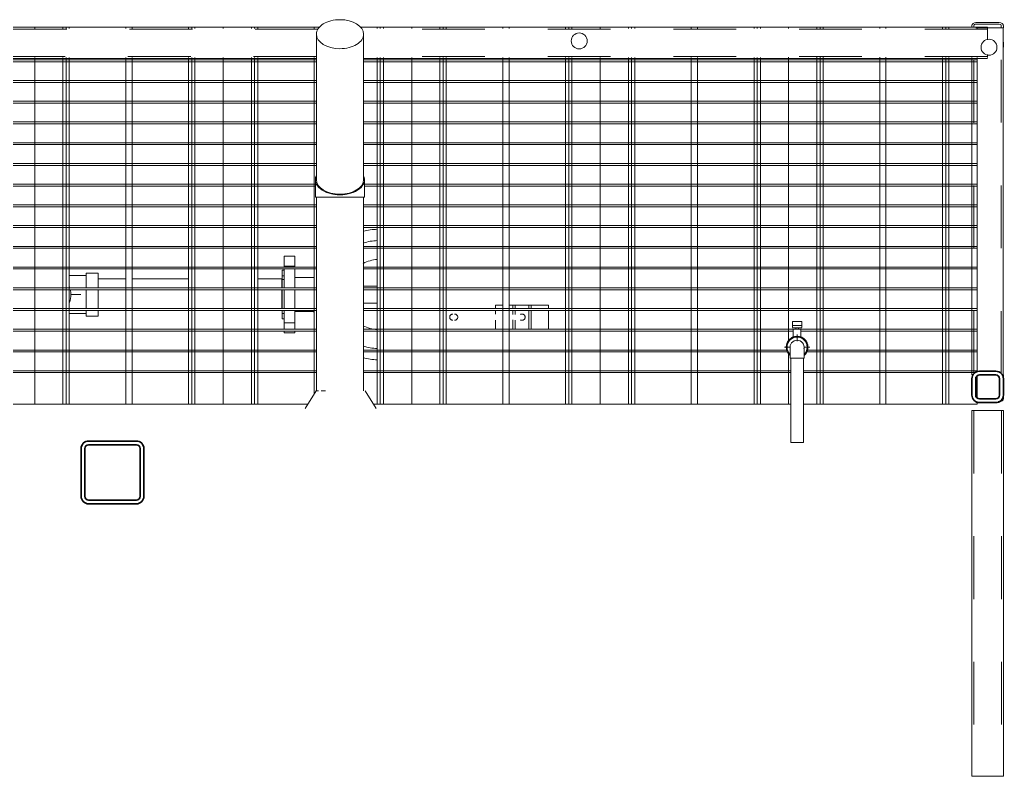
# Model space of a CAD drawing. Header units: metres. Extents: x -3 to 175, y -5 to 18.
# Drawn here: x 31.561 to 33.127, y 0.533 to 1.737 of the extents above; entities that cross this region are included whole.
import ezdxf

# ---------------------------------------------------------------- set-up
doc = ezdxf.new("R2010")
doc.units = ezdxf.units.M
doc.linetypes.add('Hidden', pattern=[0.007144, 0.004763, -0.002381])
for name, color, linetype, lineweight in [('A-FLOR-HRAL', 7, 'Continuous', 9), ('A-GENM', 7, 'Continuous', 9), ('M-EQPM', 7, 'Continuous', 9), ('P-PIPE', 7, 'Continuous', 9), ('P-PIPE-CNTR', 7, 'Continuous', 9), ('S-BEAM', 7, 'Continuous', 9), ('S-COLS', 7, 'Continuous', 9)]:
    doc.layers.add(name, color=color, linetype=linetype, lineweight=lineweight)

# ---------------------------------------------------------------- blocks, each defined once
blk = doc.blocks.new('FCA_N_Columna de acero - 100x100mm-2972394-N-Estancos')
at = {"layer": 'S-COLS', "lineweight": 35}
for p, q in [((0.038, 0.05), (-0.038, 0.05)), ((-0.05, 0.038), (-0.05, -0.038)), ((-0.044, -0.038), (-0.044, 0.038)), ((-0.038, 0.044), (0.038, 0.044)), ((0.044, 0.038), (0.044, -0.038)), ((0.05, -0.038), (0.05, 0.038)), ((0.038, -0.044), (-0.038, -0.044)), ((-0.038, -0.05), (0.038, -0.05))]:
    blk.add_line(p, q, dxfattribs=at)
for centre, radius, start, end in [((-0.038, 0.038), 0.012, 90, 180), ((0.038, 0.038), 0.012, 360, 90), ((-0.038, 0.038), 0.006, 90, 180), ((0.038, 0.038), 0.006, 0, 90), ((-0.038, -0.038), 0.012, 180, 270), ((-0.038, -0.038), 0.006, 180, 270), ((0.038, -0.038), 0.012, 270, 360), ((0.038, -0.038), 0.006, 270, 0)]:
    blk.add_arc(centre, radius, start, end, dxfattribs=at)
blk = doc.blocks.new('FCA_N_Columna de acero - 50x50mm-V110-N-Estancos')
at = {"layer": 'S-COLS', "lineweight": 35}
for p, q in [((0.013, 0.025), (-0.013, 0.025)), ((-0.013, 0.019), (0.013, 0.019)), ((-0.025, 0.013), (-0.025, -0.013)), ((-0.019, -0.013), (-0.019, 0.013)), ((0.019, 0.013), (0.019, -0.013)), ((0.025, -0.013), (0.025, 0.013)), ((0.013, -0.019), (-0.013, -0.019)), ((-0.013, -0.025), (0.013, -0.025))]:
    blk.add_line(p, q, dxfattribs=at)
for centre, radius, start, end in [((-0.013, 0.013), 0.012, 90, 180), ((-0.013, 0.013), 0.006, 90, 180), ((0.013, 0.013), 0.012, 360, 90), ((0.013, 0.013), 0.006, 0, 90), ((-0.013, -0.013), 0.012, 180, 270), ((-0.013, -0.013), 0.006, 180, 270), ((0.013, -0.013), 0.012, 270, 360), ((0.013, -0.013), 0.006, 270, 0)]:
    blk.add_arc(centre, radius, start, end, dxfattribs=at)
blk = doc.blocks.new('M_HSS Rectangular - 50x50mm-3103053-N-Estancos')
at = {"layer": 'S-BEAM'}
for p, q in [((0.2911, 0.025), (-0.2911, 0.025)), ((-0.2911, 0.025), (-0.2911, 0.01864)), ((-0.2911, -0.01864), (-0.2911, 0.01864)), ((0.2911, 0.01864), (0.2911, 0.025)), ((0.2911, 0.01864), (0.2911, -0.01864)), ((-0.2911, -0.01864), (-0.2911, -0.025)), ((-0.2911, -0.025), (0.2911, -0.025)), ((0.2911, -0.025), (0.2911, -0.01864))]:
    blk.add_line(p, q, dxfattribs=at)
at = {"layer": 'S-BEAM', "linetype": 'Hidden'}
for p, q in [((0.2911, 0.02182), (-0.2911, 0.02182)), ((0.2911, -0.02182), (-0.2911, -0.02182))]:
    blk.add_line(p, q, dxfattribs=at)
blk = doc.blocks.new('M_HSS Rectangular - 50x50mm-3103056-N-Estancos')
at = {"layer": 'S-BEAM'}
for p, q in [((-0.1413, 0.025), (-0.8216, 0.025)), ((0.9222, 0.025), (-0.076, 0.025)), ((0.9222, 0.0241), (0.9222, 0.025)), ((0.9222, 0.0186), (0.9222, 0.0231)), ((0.9222, 0.0186), (0.9222, 0.0047)), ((-0.8218, -0.025), (-0.1462, -0.025)), ((-0.0712, -0.025), (0.9222, -0.025)), ((0.9222, -0.0231), (0.9222, -0.0187))]:
    blk.add_line(p, q, dxfattribs=at)
at = {"layer": 'S-BEAM', "linetype": 'Hidden'}
for p, q in [((-0.1435, 0.0218), (-0.8216, 0.0218)), ((0.9222, 0.0218), (-0.0738, 0.0218)), ((-0.1462, -0.0218), (-0.8218, -0.0218)), ((0.9222, -0.0218), (-0.0712, -0.0218))]:
    blk.add_line(p, q, dxfattribs=at)
blk = doc.blocks.new('M_HSS Rectangular - 50x50mm-V111-N-Estancos')
at = {"layer": 'S-BEAM'}
for p, q in [((0.3097, 0.025), (-0.2429, 0.025)), ((-0.2429, 0.025), (-0.2429, 0.0186)), ((-0.2429, -0.0186), (-0.2429, 0.0186)), ((0.3097, 0.0231), (0.3097, 0.025)), ((-0.1958, -0.025), (0.3097, -0.025))]:
    blk.add_line(p, q, dxfattribs=at)
at = {"layer": 'S-BEAM', "linetype": 'Hidden'}
for p, q in [((0.308, 0.0218), (-0.2429, 0.0218)), ((0.3082, -0.0218), (-0.1958, -0.0218))]:
    blk.add_line(p, q, dxfattribs=at)
blk = doc.blocks.new('M_RVR_Grating - 0_30 x 0_60-3100937-N-Estancos')
at = {"layer": 'A-GENM'}
for p, q in [((-0.25, 0.0772), (-0.25, -0.15)), ((-0.25, -0.15), (-0.25, 0.0772)), ((-0.247, -0.15), (-0.247, 0.0772)), ((-0.217, 0.077), (-0.217, -0.15)), ((-0.214, -0.15), (-0.214, 0.077)), ((-0.184, 0.077), (-0.184, -0.15)), ((-0.181, -0.15), (-0.181, 0.077)), ((-0.151, 0.077), (-0.151, -0.15)), ((-0.148, -0.15), (-0.148, 0.077)), ((-0.118, 0.077), (-0.118, -0.15)), ((-0.115, -0.15), (-0.115, 0.077)), ((-0.085, 0.077), (-0.085, -0.15)), ((-0.082, -0.15), (-0.082, 0.077)), ((-0.052, 0.077), (-0.052, -0.15)), ((-0.049, -0.15), (-0.049, 0.077)), ((-0.019, 0.077), (-0.019, -0.15)), ((-0.016, -0.15), (-0.016, 0.077)), ((0.014, 0.0755), (0.014, -0.15)), ((0.017, -0.15), (0.017, 0.0757)), ((0.047, 0.077), (0.047, -0.15)), ((0.05, -0.15), (0.05, 0.077)), ((0.08, 0.077), (0.08, -0.15)), ((0.083, -0.15), (0.083, 0.077)), ((0.113, 0.077), (0.113, -0.15)), ((0.116, -0.15), (0.116, 0.077)), ((0.146, 0.077), (0.146, -0.15)), ((0.149, -0.15), (0.149, 0.077)), ((0.179, 0.077), (0.179, -0.15)), ((0.182, -0.15), (0.182, 0.077)), ((0.212, 0.077), (0.212, -0.15)), ((0.215, -0.15), (0.215, 0.077)), ((0.245, 0.077), (0.245, -0.15)), ((0.248, -0.15), (0.248, 0.0773)), ((0.25, 0.0773), (0.25, -0.15)), ((0.3, -0.15), (0.3, 0.0771)), ((-0.3, 0.0589), (-0.3, -0.15)), ((0.2519, 0.005), (-0.3, 0.005)), ((0.3, 0.005), (0.298, 0.005)), ((-0.3, -0.005), (0.2519, -0.005)), ((0.298, -0.005), (0.3, -0.005)), ((0.2519, -0.095), (-0.3, -0.095)), ((0.2519, -0.1), (-0.3, -0.1)), ((-0.3, -0.1), (-0.3, -0.15)), ((-0.3, -0.105), (0.2519, -0.105)), ((0.3, -0.095), (0.2979, -0.095)), ((0.3, -0.1), (0.2979, -0.1)), ((0.2979, -0.105), (0.3, -0.105)), ((0.3, -0.15), (0.3, -0.1)), ((-0.3, -0.15), (-0.25, -0.15)), ((-0.3, -0.15), (0.2519, -0.15)), ((-0.25, -0.15), (-0.247, -0.15)), ((-0.217, -0.15), (-0.214, -0.15)), ((-0.184, -0.15), (-0.181, -0.15)), ((-0.151, -0.15), (-0.148, -0.15)), ((-0.118, -0.15), (-0.115, -0.15)), ((-0.085, -0.15), (-0.082, -0.15)), ((-0.052, -0.15), (-0.049, -0.15)), ((-0.019, -0.15), (-0.016, -0.15)), ((0.014, -0.15), (0.017, -0.15)), ((0.047, -0.15), (0.05, -0.15)), ((0.08, -0.15), (0.083, -0.15)), ((0.113, -0.15), (0.116, -0.15)), ((0.146, -0.15), (0.149, -0.15)), ((0.179, -0.15), (0.182, -0.15)), ((0.212, -0.15), (0.215, -0.15)), ((0.245, -0.15), (0.248, -0.15)), ((0.25, -0.15), (0.2519, -0.15)), ((0.2981, -0.15), (0.3, -0.15)), ((0.2981, -0.15), (0.3, -0.15))]:
    blk.add_line(p, q, dxfattribs=at)
blk = doc.blocks.new('M_RVR_Grating - 0_30 x 0_60-3101207-N-Estancos')
at = {"layer": 'A-GENM'}
for p, q in [((-0.25, 0.15), (-0.3, 0.15)), ((-0.3, 0.15), (-0.3, -0.15)), ((0.2519, 0.15), (-0.3, 0.15)), ((-0.3, 0.15), (-0.3, 0.1)), ((-0.247, 0.15), (-0.25, 0.15)), ((-0.25, 0.15), (-0.25, -0.15)), ((-0.25, -0.15), (-0.25, 0.15)), ((-0.247, -0.15), (-0.247, 0.15)), ((-0.214, 0.15), (-0.217, 0.15)), ((-0.217, 0.15), (-0.217, -0.15)), ((-0.214, -0.15), (-0.214, 0.15)), ((-0.181, 0.15), (-0.184, 0.15)), ((-0.184, 0.15), (-0.184, -0.15)), ((-0.181, -0.15), (-0.181, 0.15)), ((-0.148, 0.15), (-0.151, 0.15)), ((-0.151, 0.15), (-0.151, -0.15)), ((-0.148, -0.15), (-0.148, 0.15)), ((-0.115, 0.15), (-0.118, 0.15)), ((-0.118, 0.15), (-0.118, -0.15)), ((-0.115, -0.15), (-0.115, 0.15)), ((-0.082, 0.15), (-0.085, 0.15)), ((-0.085, 0.15), (-0.085, -0.15)), ((-0.082, -0.15), (-0.082, 0.15)), ((-0.049, 0.15), (-0.052, 0.15)), ((-0.052, 0.15), (-0.052, -0.15)), ((-0.049, -0.15), (-0.049, 0.15)), ((-0.016, 0.15), (-0.019, 0.15)), ((-0.019, 0.15), (-0.019, -0.15)), ((-0.016, -0.15), (-0.016, 0.15)), ((0.017, 0.15), (0.014, 0.15)), ((0.014, 0.15), (0.014, -0.15)), ((0.017, -0.15), (0.017, 0.15)), ((0.05, 0.15), (0.047, 0.15)), ((0.047, 0.15), (0.047, -0.15)), ((0.05, -0.15), (0.05, 0.15)), ((0.083, 0.15), (0.08, 0.15)), ((0.08, 0.15), (0.08, -0.15)), ((0.083, -0.15), (0.083, 0.15)), ((0.116, 0.15), (0.113, 0.15)), ((0.113, 0.15), (0.113, -0.15)), ((0.116, -0.15), (0.116, 0.15)), ((0.149, 0.15), (0.146, 0.15)), ((0.146, 0.15), (0.146, -0.15)), ((0.149, -0.15), (0.149, 0.15)), ((0.182, 0.15), (0.179, 0.15)), ((0.179, 0.15), (0.179, -0.15)), ((0.182, -0.15), (0.182, 0.15)), ((0.215, 0.15), (0.212, 0.15)), ((0.212, 0.15), (0.212, -0.15)), ((0.215, -0.15), (0.215, 0.15)), ((0.248, 0.15), (0.245, 0.15)), ((0.245, 0.15), (0.245, -0.15)), ((0.248, -0.15), (0.248, 0.15)), ((0.2519, 0.15), (0.25, 0.15)), ((0.25, 0.15), (0.25, -0.15)), ((0.3, 0.15), (0.2981, 0.15)), ((0.3, 0.15), (0.2981, 0.15)), ((0.3, -0.15), (0.3, 0.15)), ((0.3, 0.1), (0.3, 0.15)), ((0.2519, 0.105), (-0.3, 0.105)), ((-0.3, 0.1), (0.2519, 0.1)), ((-0.3, 0.095), (0.2519, 0.095)), ((0.3, 0.105), (0.2981, 0.105)), ((0.2981, 0.1), (0.3, 0.1)), ((0.2981, 0.095), (0.3, 0.095)), ((0.2519, 0.005), (-0.3, 0.005)), ((0.3, 0.005), (0.2981, 0.005)), ((-0.3, -0.005), (0.2519, -0.005)), ((0.2981, -0.005), (0.3, -0.005)), ((0.2519, -0.095), (-0.3, -0.095)), ((0.2519, -0.1), (-0.3, -0.1)), ((-0.3, -0.1), (-0.3, -0.15)), ((-0.3, -0.105), (0.2519, -0.105)), ((0.3, -0.095), (0.2981, -0.095)), ((0.3, -0.1), (0.2981, -0.1)), ((0.2981, -0.105), (0.3, -0.105)), ((0.3, -0.15), (0.3, -0.1)), ((-0.3, -0.15), (-0.25, -0.15)), ((-0.3, -0.15), (0.2519, -0.15)), ((-0.25, -0.15), (-0.247, -0.15)), ((-0.217, -0.15), (-0.214, -0.15)), ((-0.184, -0.15), (-0.181, -0.15)), ((-0.151, -0.15), (-0.148, -0.15)), ((-0.118, -0.15), (-0.115, -0.15)), ((-0.085, -0.15), (-0.082, -0.15)), ((-0.052, -0.15), (-0.049, -0.15)), ((-0.019, -0.15), (-0.016, -0.15)), ((0.014, -0.15), (0.017, -0.15)), ((0.047, -0.15), (0.05, -0.15)), ((0.08, -0.15), (0.083, -0.15)), ((0.113, -0.15), (0.116, -0.15)), ((0.146, -0.15), (0.149, -0.15)), ((0.179, -0.15), (0.182, -0.15)), ((0.212, -0.15), (0.215, -0.15)), ((0.245, -0.15), (0.248, -0.15)), ((0.25, -0.15), (0.2519, -0.15)), ((0.2981, -0.15), (0.3, -0.15)), ((0.2981, -0.15), (0.3, -0.15))]:
    blk.add_line(p, q, dxfattribs=at)
blk = doc.blocks.new('M_RVR_Grating - 0_30 x 0_60-V112-N-Estancos')
at = {"layer": 'A-GENM'}
for p, q in [((-0.3, 0.15), (-0.3, 0.015)), ((-0.25, 0.15), (-0.3, 0.15)), ((0.2519, 0.15), (-0.3, 0.15)), ((-0.3, 0.15), (-0.3, 0.1)), ((-0.25, 0.15), (-0.25, 0.0015)), ((-0.247, 0.15), (-0.25, 0.15)), ((-0.25, 0.0015), (-0.25, 0.15)), ((-0.247, 0.0015), (-0.247, 0.15)), ((-0.217, 0.15), (-0.217, 0.0017)), ((-0.214, 0.15), (-0.217, 0.15)), ((-0.214, 0.0017), (-0.214, 0.15)), ((-0.184, 0.15), (-0.184, 0.0017)), ((-0.181, 0.15), (-0.184, 0.15)), ((-0.181, 0.0017), (-0.181, 0.15)), ((-0.151, 0.15), (-0.151, 0.0017)), ((-0.148, 0.15), (-0.151, 0.15)), ((-0.148, 0.0017), (-0.148, 0.15)), ((-0.118, 0.15), (-0.118, 0.0017)), ((-0.115, 0.15), (-0.118, 0.15)), ((-0.115, 0.0017), (-0.115, 0.15)), ((-0.085, 0.15), (-0.085, 0.0017)), ((-0.082, 0.15), (-0.085, 0.15)), ((-0.082, 0.0017), (-0.082, 0.15)), ((-0.052, 0.15), (-0.052, 0.0017)), ((-0.049, 0.15), (-0.052, 0.15)), ((-0.049, 0.0017), (-0.049, 0.15)), ((-0.019, 0.15), (-0.019, 0.0017)), ((-0.016, 0.15), (-0.019, 0.15)), ((-0.016, 0.0017), (-0.016, 0.15)), ((0.014, 0.15), (0.014, 0.0017)), ((0.017, 0.15), (0.014, 0.15)), ((0.017, 0.0017), (0.017, 0.15)), ((0.047, 0.15), (0.047, 0.0032)), ((0.05, 0.15), (0.047, 0.15)), ((0.05, 0.0032), (0.05, 0.15)), ((0.08, 0.15), (0.08, 0.0015)), ((0.083, 0.15), (0.08, 0.15)), ((0.083, 0.0015), (0.083, 0.15)), ((0.113, 0.15), (0.113, 0.0017)), ((0.116, 0.15), (0.113, 0.15)), ((0.116, 0.0017), (0.116, 0.15)), ((0.146, 0.15), (0.146, 0.0017)), ((0.149, 0.15), (0.146, 0.15)), ((0.149, 0.0017), (0.149, 0.15)), ((0.179, 0.15), (0.179, 0.0017)), ((0.182, 0.15), (0.179, 0.15)), ((0.182, 0.0017), (0.182, 0.15)), ((0.212, 0.15), (0.212, 0.0017)), ((0.215, 0.15), (0.212, 0.15)), ((0.215, 0.0017), (0.215, 0.15)), ((0.245, 0.15), (0.245, 0.0017)), ((0.248, 0.15), (0.245, 0.15)), ((0.248, 0.0017), (0.248, 0.15)), ((0.25, 0.15), (0.25, 0.0017)), ((0.2519, 0.15), (0.25, 0.15)), ((0.3, 0.15), (0.2981, 0.15)), ((0.3, 0.15), (0.2981, 0.15)), ((0.3, -0.0032), (0.3, 0.15)), ((0.3, 0.1), (0.3, 0.15)), ((0.2519, 0.105), (-0.3, 0.105)), ((-0.3, 0.1), (0.2519, 0.1)), ((-0.3, 0.095), (0.2519, 0.095)), ((0.3, 0.105), (0.2981, 0.105)), ((0.2981, 0.1), (0.3, 0.1)), ((0.2981, 0.095), (0.3, 0.095)), ((0.2519, 0.005), (-0.2838, 0.005)), ((0.3, 0.005), (0.2981, 0.005)), ((-0.25, -0.0732), (-0.25, -0.15)), ((-0.25, -0.15), (-0.25, -0.0732)), ((-0.247, -0.15), (-0.247, -0.0732)), ((-0.217, -0.0733), (-0.217, -0.15)), ((-0.214, -0.15), (-0.214, -0.0733)), ((-0.184, -0.0733), (-0.184, -0.15)), ((-0.181, -0.15), (-0.181, -0.0733)), ((-0.151, -0.0733), (-0.151, -0.15)), ((-0.148, -0.15), (-0.148, -0.0733)), ((-0.118, -0.0733), (-0.118, -0.15)), ((-0.115, -0.15), (-0.115, -0.0733)), ((-0.085, -0.0733), (-0.085, -0.15)), ((-0.082, -0.15), (-0.082, -0.0733)), ((-0.052, -0.0733), (-0.052, -0.15)), ((-0.049, -0.15), (-0.049, -0.0733)), ((-0.019, -0.0733), (-0.019, -0.15)), ((-0.016, -0.15), (-0.016, -0.0733)), ((0.014, -0.0733), (0.014, -0.15)), ((0.017, -0.15), (0.017, -0.0733)), ((0.047, -0.0748), (0.047, -0.15)), ((0.05, -0.15), (0.05, -0.0749)), ((0.08, -0.0732), (0.08, -0.15)), ((0.083, -0.15), (0.083, -0.0732)), ((0.113, -0.0733), (0.113, -0.15)), ((0.116, -0.15), (0.116, -0.0733)), ((0.146, -0.0733), (0.146, -0.15)), ((0.149, -0.15), (0.149, -0.0733)), ((0.179, -0.0733), (0.179, -0.15)), ((0.182, -0.15), (0.182, -0.0733)), ((0.212, -0.0733), (0.212, -0.15)), ((0.215, -0.15), (0.215, -0.0733)), ((0.245, -0.0733), (0.245, -0.15)), ((0.248, -0.15), (0.248, -0.0733)), ((0.25, -0.0733), (0.25, -0.15)), ((0.3, -0.15), (0.3, -0.0685)), ((-0.3, -0.0893), (-0.3, -0.15)), ((0.2519, -0.095), (-0.3, -0.095)), ((0.2519, -0.1), (-0.3, -0.1)), ((-0.3, -0.1), (-0.3, -0.15)), ((-0.3, -0.105), (0.2519, -0.105)), ((0.3, -0.095), (0.2981, -0.095)), ((0.3, -0.1), (0.2981, -0.1)), ((0.2981, -0.105), (0.3, -0.105)), ((0.3, -0.15), (0.3, -0.1)), ((-0.3, -0.15), (-0.25, -0.15)), ((-0.3, -0.15), (0.2519, -0.15)), ((-0.25, -0.15), (-0.247, -0.15)), ((-0.217, -0.15), (-0.214, -0.15)), ((-0.184, -0.15), (-0.181, -0.15)), ((-0.151, -0.15), (-0.148, -0.15)), ((-0.118, -0.15), (-0.115, -0.15)), ((-0.085, -0.15), (-0.082, -0.15)), ((-0.052, -0.15), (-0.049, -0.15)), ((-0.019, -0.15), (-0.016, -0.15)), ((0.014, -0.15), (0.017, -0.15)), ((0.047, -0.15), (0.05, -0.15)), ((0.08, -0.15), (0.083, -0.15)), ((0.113, -0.15), (0.116, -0.15)), ((0.146, -0.15), (0.149, -0.15)), ((0.179, -0.15), (0.182, -0.15)), ((0.212, -0.15), (0.215, -0.15)), ((0.245, -0.15), (0.248, -0.15)), ((0.25, -0.15), (0.2519, -0.15)), ((0.2981, -0.15), (0.3, -0.15)), ((0.2981, -0.15), (0.3, -0.15))]:
    blk.add_line(p, q, dxfattribs=at)
blk = doc.blocks.new('M_RVR_Grating - 0_30 x 0_60-V113-N-Estancos')
at = {"layer": 'A-GENM'}
for p, q in [((-0.3, 0.15), (-0.3, -0.15)), ((-0.25, 0.15), (-0.3, 0.15)), ((0.2519, 0.15), (-0.3, 0.15)), ((-0.3, 0.15), (-0.3, 0.1)), ((-0.25, 0.15), (-0.25, -0.15)), ((-0.247, 0.15), (-0.25, 0.15)), ((-0.25, -0.15), (-0.25, 0.15)), ((-0.247, -0.15), (-0.247, 0.15)), ((-0.217, 0.15), (-0.217, -0.1481)), ((-0.214, 0.15), (-0.217, 0.15)), ((-0.214, -0.1472), (-0.214, 0.15)), ((-0.184, 0.15), (-0.184, -0.15)), ((-0.181, 0.15), (-0.184, 0.15)), ((-0.181, -0.15), (-0.181, 0.15)), ((-0.151, 0.15), (-0.151, -0.15)), ((-0.148, 0.15), (-0.151, 0.15)), ((-0.148, -0.15), (-0.148, 0.15)), ((-0.118, 0.15), (-0.118, -0.15)), ((-0.115, 0.15), (-0.118, 0.15)), ((-0.115, -0.15), (-0.115, 0.15)), ((-0.085, 0.15), (-0.085, -0.15)), ((-0.082, 0.15), (-0.085, 0.15)), ((-0.082, -0.15), (-0.082, 0.15)), ((-0.052, 0.15), (-0.052, -0.15)), ((-0.049, 0.15), (-0.052, 0.15)), ((-0.049, -0.15), (-0.049, 0.15)), ((-0.019, 0.15), (-0.019, -0.15)), ((-0.016, 0.15), (-0.019, 0.15)), ((-0.016, -0.15), (-0.016, 0.15)), ((0.014, 0.15), (0.014, -0.15)), ((0.017, 0.15), (0.014, 0.15)), ((0.017, -0.15), (0.017, 0.15)), ((0.047, 0.15), (0.047, -0.15)), ((0.05, 0.15), (0.047, 0.15)), ((0.05, -0.15), (0.05, 0.15)), ((0.08, 0.15), (0.08, -0.15)), ((0.083, 0.15), (0.08, 0.15)), ((0.083, -0.15), (0.083, 0.15)), ((0.113, 0.15), (0.113, -0.15)), ((0.116, 0.15), (0.113, 0.15)), ((0.116, -0.15), (0.116, 0.15)), ((0.146, 0.15), (0.146, -0.15)), ((0.149, 0.15), (0.146, 0.15)), ((0.149, -0.15), (0.149, 0.15)), ((0.179, 0.15), (0.179, -0.15)), ((0.182, 0.15), (0.179, 0.15)), ((0.182, -0.15), (0.182, 0.15)), ((0.212, 0.15), (0.212, -0.15)), ((0.215, 0.15), (0.212, 0.15)), ((0.215, -0.15), (0.215, 0.15)), ((0.245, 0.15), (0.245, -0.15)), ((0.248, 0.15), (0.245, 0.15)), ((0.248, -0.15), (0.248, 0.15)), ((0.25, 0.15), (0.25, -0.15)), ((0.2519, 0.15), (0.25, 0.15)), ((0.3, 0.15), (0.2981, 0.15)), ((0.3, 0.15), (0.2981, 0.15)), ((0.3, -0.15), (0.3, 0.15)), ((0.3, 0.1), (0.3, 0.15)), ((0.2519, 0.105), (-0.3, 0.105)), ((-0.3, 0.1), (0.2519, 0.1)), ((-0.3, 0.095), (0.2519, 0.095)), ((0.3, 0.105), (0.2981, 0.105)), ((0.2981, 0.1), (0.3, 0.1)), ((0.2981, 0.095), (0.3, 0.095)), ((0.2519, 0.005), (-0.3, 0.005)), ((0.3, 0.005), (0.2981, 0.005)), ((-0.3, -0.005), (0.2519, -0.005)), ((0.2981, -0.005), (0.3, -0.005)), ((0.2519, -0.095), (-0.3, -0.095)), ((0.2519, -0.1), (-0.3, -0.1)), ((-0.3, -0.1), (-0.3, -0.15)), ((-0.3, -0.105), (0.2519, -0.105)), ((0.3, -0.095), (0.2981, -0.095)), ((0.3, -0.1), (0.2981, -0.1)), ((0.2981, -0.105), (0.3, -0.105)), ((0.3, -0.15), (0.3, -0.1)), ((-0.3, -0.15), (-0.25, -0.15)), ((-0.3, -0.15), (-0.2186, -0.15)), ((-0.25, -0.15), (-0.247, -0.15)), ((-0.217, -0.1484), (-0.217, -0.1495)), ((-0.1988, -0.15), (0.2521, -0.15)), ((-0.184, -0.15), (-0.181, -0.15)), ((-0.151, -0.15), (-0.148, -0.15)), ((-0.118, -0.15), (-0.115, -0.15)), ((-0.085, -0.15), (-0.082, -0.15)), ((-0.052, -0.15), (-0.049, -0.15)), ((-0.019, -0.15), (-0.016, -0.15)), ((0.014, -0.15), (0.017, -0.15)), ((0.047, -0.15), (0.05, -0.15)), ((0.08, -0.15), (0.083, -0.15)), ((0.113, -0.15), (0.116, -0.15)), ((0.146, -0.15), (0.149, -0.15)), ((0.179, -0.15), (0.182, -0.15)), ((0.212, -0.15), (0.215, -0.15)), ((0.245, -0.15), (0.248, -0.15)), ((0.25, -0.15), (0.2521, -0.15)), ((0.2981, -0.15), (0.3, -0.15)), ((0.2981, -0.15), (0.3, -0.15))]:
    blk.add_line(p, q, dxfattribs=at)
blk = doc.blocks.new('M_RVR_Grating - 0_30 x 0_60-V114-N-Estancos')
at = {"layer": 'A-GENM'}
for p, q in [((-0.25, 0.15), (-0.3, 0.15)), ((-0.3, 0.15), (-0.3, 0.1461)), ((-0.2186, 0.15), (-0.3, 0.15)), ((-0.3, 0.15), (-0.3, 0.1461)), ((-0.247, 0.15), (-0.25, 0.15)), ((-0.25, 0.15), (-0.25, 0.1465)), ((-0.25, 0.1465), (-0.25, 0.15)), ((-0.247, 0.1465), (-0.247, 0.15)), ((0.2521, 0.15), (-0.1988, 0.15)), ((-0.181, 0.15), (-0.184, 0.15)), ((-0.184, 0.15), (-0.184, 0.1421)), ((-0.181, 0.1434), (-0.181, 0.15)), ((-0.148, 0.15), (-0.151, 0.15)), ((-0.151, 0.15), (-0.151, -0.15)), ((-0.148, -0.15), (-0.148, 0.15)), ((-0.115, 0.15), (-0.118, 0.15)), ((-0.118, 0.15), (-0.118, -0.15)), ((-0.115, -0.15), (-0.115, 0.15)), ((-0.082, 0.15), (-0.085, 0.15)), ((-0.085, 0.15), (-0.085, -0.15)), ((-0.082, -0.15), (-0.082, 0.15)), ((-0.049, 0.15), (-0.052, 0.15)), ((-0.052, 0.15), (-0.052, -0.15)), ((-0.049, -0.15), (-0.049, 0.15)), ((-0.016, 0.15), (-0.019, 0.15)), ((-0.019, 0.15), (-0.019, -0.15)), ((-0.016, -0.15), (-0.016, 0.15)), ((0.017, 0.15), (0.014, 0.15)), ((0.014, 0.15), (0.014, -0.15)), ((0.017, -0.15), (0.017, 0.15)), ((0.05, 0.15), (0.047, 0.15)), ((0.047, 0.15), (0.047, -0.15)), ((0.05, -0.15), (0.05, 0.15)), ((0.083, 0.15), (0.08, 0.15)), ((0.08, 0.15), (0.08, -0.15)), ((0.083, -0.15), (0.083, 0.15)), ((0.116, 0.15), (0.113, 0.15)), ((0.113, 0.15), (0.113, -0.15)), ((0.116, -0.15), (0.116, 0.15)), ((0.149, 0.15), (0.146, 0.15)), ((0.146, 0.15), (0.146, -0.15)), ((0.149, -0.15), (0.149, 0.15)), ((0.182, 0.15), (0.179, 0.15)), ((0.179, 0.15), (0.179, -0.15)), ((0.182, -0.15), (0.182, 0.15)), ((0.215, 0.15), (0.212, 0.15)), ((0.212, 0.15), (0.212, -0.15)), ((0.215, -0.15), (0.215, 0.15)), ((0.248, 0.15), (0.245, 0.15)), ((0.245, 0.15), (0.245, -0.15)), ((0.248, -0.15), (0.248, 0.15)), ((0.2521, 0.15), (0.25, 0.15)), ((0.25, 0.15), (0.25, -0.15)), ((0.3, 0.15), (0.2981, 0.15)), ((0.3, 0.15), (0.2981, 0.15)), ((0.3, -0.15), (0.3, 0.15)), ((0.3, 0.1), (0.3, 0.15)), ((-0.3, 0.1268), (-0.3, -0.15)), ((-0.3, 0.1268), (-0.3, 0.1)), ((-0.25, 0.1265), (-0.25, -0.1481)), ((-0.25, -0.1481), (-0.25, 0.1265)), ((-0.247, -0.15), (-0.247, 0.1265)), ((-0.184, 0.1308), (-0.184, -0.15)), ((-0.181, -0.15), (-0.181, 0.1307)), ((-0.217, 0.1225), (-0.217, 0.1213)), ((-0.217, 0.121), (-0.217, -0.15)), ((-0.214, -0.15), (-0.214, 0.1201)), ((0.2521, 0.105), (-0.3, 0.105)), ((-0.3, 0.1), (0.2521, 0.1)), ((-0.3, 0.095), (0.252, 0.095)), ((0.3, 0.105), (0.2981, 0.105)), ((0.2981, 0.1), (0.3, 0.1)), ((0.2981, 0.095), (0.3, 0.095)), ((0.252, 0.005), (-0.3, 0.005)), ((0.3, 0.005), (0.2981, 0.005)), ((-0.3, -0.005), (0.252, -0.005)), ((0.2981, -0.005), (0.3, -0.005)), ((0.2519, -0.095), (-0.3, -0.095)), ((0.2519, -0.1), (-0.3, -0.1)), ((-0.3, -0.1), (-0.3, -0.15)), ((-0.3, -0.105), (0.2519, -0.105)), ((0.3, -0.095), (0.2981, -0.095)), ((0.3, -0.1), (0.2981, -0.1)), ((0.2981, -0.105), (0.3, -0.105)), ((0.3, -0.15), (0.3, -0.1)), ((-0.3, -0.15), (-0.2961, -0.15)), ((-0.3, -0.15), (-0.2961, -0.15)), ((-0.2901, -0.15), (-0.2552, -0.15)), ((-0.2901, -0.15), (-0.2552, -0.15)), ((-0.2492, -0.15), (-0.247, -0.15)), ((-0.2492, -0.15), (0.2519, -0.15)), ((-0.217, -0.15), (-0.214, -0.15)), ((-0.184, -0.15), (-0.181, -0.15)), ((-0.151, -0.15), (-0.148, -0.15)), ((-0.118, -0.15), (-0.115, -0.15)), ((-0.085, -0.15), (-0.082, -0.15)), ((-0.052, -0.15), (-0.049, -0.15)), ((-0.019, -0.15), (-0.016, -0.15)), ((0.014, -0.15), (0.017, -0.15)), ((0.047, -0.15), (0.05, -0.15)), ((0.08, -0.15), (0.083, -0.15)), ((0.113, -0.15), (0.116, -0.15)), ((0.146, -0.15), (0.149, -0.15)), ((0.179, -0.15), (0.182, -0.15)), ((0.212, -0.15), (0.215, -0.15)), ((0.245, -0.15), (0.248, -0.15)), ((0.25, -0.15), (0.2519, -0.15)), ((0.2981, -0.15), (0.3, -0.15)), ((0.2981, -0.15), (0.3, -0.15))]:
    blk.add_line(p, q, dxfattribs=at)
blk = doc.blocks.new('M_HSS Rectangular - 50x50mm-V115-N-Estancos')
at = {"layer": 'S-BEAM'}
for p, q in [((2.2775, 1.7279), (2.2775, 1.7252)), ((2.2806, 1.7252), (2.2806, 1.7279)), ((2.3211, 1.7324), (2.2838, 1.7324)), ((2.2838, 1.7301), (2.3211, 1.7301)), ((2.3243, 1.7279), (2.3243, 1.7241)), ((2.3275, 1.7241), (2.3275, 1.7279)), ((2.3275, 1.6932), (2.3275, 1.7015)), ((2.3275, 1.1655), (2.3275, 1.1716)), ((2.3211, 1.129), (2.3192, 1.129)), ((2.3275, 1.1335), (2.3275, 1.1395))]:
    blk.add_line(p, q, dxfattribs=at)
for centre, major_axis, start_param, end_param in [((2.2838, 1.7279), (0.00636, 0), 1.570796, 3.141593), ((2.2838, 1.7279), (0.00318, 0), 1.570796, 3.141593), ((2.3211, 1.7279), (0.00636, 0), 0, 1.570796), ((2.3211, 1.7279), (0.00318, 0), 0, 1.570796), ((2.3211, 1.1335), (0.00636, 0), 4.712389, 6.283185)]:
    blk.add_ellipse(centre, major_axis=major_axis, ratio=0.707107, start_param=start_param, end_param=end_param, dxfattribs=at)
blk = doc.blocks.new('M_Elbow - Generic - Standard-3105836-N-Estancos')
at = {"layer": 'P-PIPE'}
for p, q in [((1.9881, 1.1984), (1.9992, 1.1984)), ((1.9992, 1.1984), (2.0104, 1.1984))]:
    blk.add_line(p, q, dxfattribs=at)
at = {"layer": 'P-PIPE', "flags": 128}
for points in [[(1.9881, 1.2158), (1.9881, 1.2158), (1.9881, 1.2158), (1.9881, 1.2157), (1.9881, 1.2156), (1.9881, 1.2155), (1.9881, 1.2153), (1.9881, 1.2151), (1.9881, 1.2149), (1.9881, 1.2147), (1.9881, 1.2145), (1.9881, 1.2142), (1.9881, 1.2139), (1.9881, 1.2135), (1.9881, 1.2132), (1.9881, 1.2128), (1.9881, 1.2124), (1.9881, 1.2119), (1.9881, 1.2115), (1.9881, 1.211), (1.9881, 1.2105), (1.9881, 1.21), (1.9881, 1.2095), (1.9881, 1.2089), (1.9881, 1.2084), (1.9881, 1.2078), (1.9881, 1.2072), (1.9881, 1.2066), (1.9881, 1.206), (1.9881, 1.2053), (1.9881, 1.2047), (1.9881, 1.204), (1.9881, 1.2034), (1.9881, 1.2027), (1.9881, 1.202), (1.9881, 1.2013), (1.9881, 1.2006), (1.9881, 1.2), (1.9881, 1.1993), (1.9881, 1.1986), (1.9881, 1.1984)], [(2.0104, 1.1984), (2.0104, 1.1991), (2.0104, 1.1998), (2.0104, 1.2005), (2.0104, 1.2011), (2.0104, 1.2018), (2.0104, 1.2025), (2.0104, 1.2032), (2.0104, 1.2039), (2.0104, 1.2045), (2.0104, 1.2052), (2.0104, 1.2058), (2.0104, 1.2064), (2.0104, 1.207), (2.0104, 1.2076), (2.0104, 1.2082), (2.0104, 1.2088), (2.0104, 1.2093), (2.0104, 1.2099), (2.0104, 1.2104), (2.0104, 1.2109), (2.0104, 1.2114), (2.0104, 1.2118), (2.0104, 1.2123), (2.0104, 1.2127), (2.0104, 1.2131), (2.0104, 1.2134), (2.0104, 1.2138), (2.0104, 1.2141), (2.0104, 1.2144), (2.0104, 1.2146), (2.0104, 1.2149), (2.0104, 1.2151), (2.0104, 1.2153), (2.0104, 1.2154), (2.0104, 1.2156), (2.0104, 1.2157), (2.0104, 1.2158), (2.0104, 1.2158), (2.0104, 1.2158)]]:
    blk.add_lwpolyline(points, dxfattribs=at)
at = {"layer": 'P-PIPE'}
for start, end in [(90, 193.2189), (347.2869, 90)]:
    blk.add_arc((1.9992, 1.2158), 0.0111, start, end, dxfattribs=at)
blk = doc.blocks.new('M_Ball Valve - 50-150 mm - 20mm-3105849-N-Estancos')
at = {"layer": 'P-PIPE'}
for p, q in [((2.0067, 1.2564), (1.9917, 1.2564)), ((1.9917, 1.2501), (1.9917, 1.2564)), ((2.0067, 1.2564), (2.0067, 1.2501)), ((1.9917, 1.2468), (1.9917, 1.2501)), ((1.9917, 1.2501), (2.0067, 1.2501)), ((2.0067, 1.2466), (1.9917, 1.2466)), ((1.9923, 1.2467), (1.9962, 1.2466)), ((1.9932, 1.2444), (1.9932, 1.232)), ((1.9992, 1.2444), (1.9934, 1.2444)), ((1.9962, 1.2466), (1.9992, 1.2466)), ((1.9972, 1.2466), (1.9972, 1.2444)), ((1.9972, 1.2466), (1.9992, 1.2466)), ((1.9992, 1.2466), (2.0012, 1.2466)), ((1.9992, 1.2466), (2.0022, 1.2466)), ((2.005, 1.2444), (1.9992, 1.2444)), ((2.0012, 1.2444), (2.0012, 1.2466)), ((2.0022, 1.2466), (2.0067, 1.2468)), ((2.0052, 1.232), (2.0052, 1.2444)), ((2.0067, 1.2501), (2.0067, 1.2468))]:
    blk.add_line(p, q, dxfattribs=at)
at = {"layer": 'P-PIPE', "flags": 128}
for points in [[(1.9932, 1.232), (1.9926, 1.2318), (1.992, 1.2315), (1.9913, 1.2312), (1.9907, 1.2309), (1.9901, 1.2305), (1.9896, 1.2301), (1.989, 1.2297), (1.9885, 1.2293), (1.9879, 1.2289), (1.9874, 1.2284), (1.9869, 1.2279), (1.9864, 1.2274), (1.986, 1.2269), (1.9856, 1.2264), (1.9851, 1.2258), (1.9848, 1.2252), (1.9844, 1.2246), (1.9841, 1.224), (1.9837, 1.2234), (1.9834, 1.2228), (1.9832, 1.2222), (1.9829, 1.2215), (1.9827, 1.2209), (1.9825, 1.2202), (1.9824, 1.2195), (1.9822, 1.2189), (1.9821, 1.2182), (1.9821, 1.2175), (1.982, 1.2168), (1.982, 1.2161), (1.982, 1.2158)], [(2.0165, 1.2158), (2.0165, 1.2165), (2.0165, 1.2172), (2.0164, 1.2179), (2.0163, 1.2186), (2.0162, 1.2193), (2.016, 1.2199), (2.0158, 1.2206), (2.0156, 1.2213), (2.0154, 1.2219), (2.0151, 1.2226), (2.0149, 1.2232), (2.0146, 1.2238), (2.0142, 1.2244), (2.0139, 1.225), (2.0135, 1.2256), (2.0131, 1.2261), (2.0127, 1.2267), (2.0122, 1.2272), (2.0118, 1.2277), (2.0113, 1.2282), (2.0108, 1.2287), (2.0102, 1.2291), (2.0097, 1.2296), (2.0091, 1.23), (2.0086, 1.2304), (2.008, 1.2307), (2.0074, 1.2311), (2.0068, 1.2314), (2.0061, 1.2317), (2.0055, 1.2319), (2.0052, 1.232)], [(1.982, 1.2158), (1.982, 1.2151), (1.982, 1.2145), (1.9821, 1.2138), (1.9822, 1.2131), (1.9823, 1.2124), (1.9825, 1.2117), (1.9826, 1.2111), (1.9828, 1.2104), (1.9831, 1.2097), (1.9833, 1.2091), (1.9836, 1.2085), (1.9839, 1.2079), (1.9843, 1.2073), (1.9846, 1.2067), (1.985, 1.2061), (1.9854, 1.2055), (1.9858, 1.205), (1.9863, 1.2044), (1.9867, 1.2039), (1.9872, 1.2034), (1.9877, 1.203), (1.9882, 1.2025)], [(2.0105, 1.2027), (2.011, 1.2032), (2.0115, 1.2037), (2.012, 1.2042), (2.0124, 1.2047), (2.0129, 1.2052), (2.0133, 1.2058), (2.0137, 1.2063), (2.014, 1.2069), (2.0144, 1.2075), (2.0147, 1.2081), (2.015, 1.2088), (2.0153, 1.2094), (2.0155, 1.21), (2.0157, 1.2107), (2.0159, 1.2114), (2.0161, 1.212), (2.0162, 1.2127), (2.0163, 1.2134), (2.0164, 1.2141), (2.0165, 1.2148), (2.0165, 1.2155), (2.0165, 1.2158)]]:
    blk.add_lwpolyline(points, dxfattribs=at)
at = {"layer": 'P-PIPE'}
for start, end in [(0, 180), (75, 180), (91.8207, 98.6846), (79.1454, 86.9287), (0, 45), (180, 225), (180, 225), (205.2134, 210), (315, 360), (315, 0), (330.1561, 334.7866)]:
    blk.add_arc((1.9992, 1.2158), 0.016, start, end, dxfattribs=at)
for points, knots in [([(1.9992, 1.2328), (1.9985, 1.2327), (1.9975, 1.2327), (1.9964, 1.2326), (1.9958, 1.2325), (1.9954, 1.2325), (1.995, 1.2324), (1.9946, 1.2323), (1.9943, 1.2323), (1.994, 1.2322), (1.9938, 1.2322), (1.9935, 1.2321), (1.9934, 1.2321), (1.9933, 1.232)], [-1, -1, -1, -1, -0.8888889, -0.8333333, -0.8055556, -0.7777778, -0.75, -0.7222222, -0.6944444, -0.6666667, -0.6388889, -0.6111111, -0.5555556, -0.5555556, -0.5555556, -0.5555556]), ([(2.0051, 1.232), (2.0051, 1.2321), (2.0049, 1.2321), (2.0047, 1.2322), (2.0044, 1.2322), (2.0042, 1.2323), (2.0038, 1.2323), (2.0035, 1.2324), (2.0031, 1.2325), (2.0027, 1.2325), (2.0021, 1.2326), (2.001, 1.2327), (1.9999, 1.2327), (1.9992, 1.2328)], [-0.4444444, -0.4444444, -0.4444444, -0.4444444, -0.3888889, -0.3611111, -0.3333333, -0.3055556, -0.2777778, -0.25, -0.2222222, -0.1944444, -0.1666667, -0.1111111, 0, 0, 0, 0])]:
    blk.add_open_spline(points, degree=3, knots=knots, dxfattribs=at)
blk = doc.blocks.new('M_Elbow - Generic - Standard-3120072-N-Estancos')
at = {"layer": 'P-PIPE'}
for p, q in [((1.2325, 1.4543), (1.2715, 1.4543)), ((1.2715, 1.4543), (1.3106, 1.4543))]:
    blk.add_line(p, q, dxfattribs=at)
at = {"layer": 'P-PIPE', "flags": 128}
for points in [[(1.2325, 1.4543), (1.2325, 1.4562), (1.2325, 1.458), (1.2325, 1.4598), (1.2325, 1.4616), (1.2325, 1.4634), (1.2325, 1.4651), (1.2325, 1.4669), (1.2325, 1.4686), (1.2325, 1.4703), (1.2325, 1.472), (1.2325, 1.4737), (1.2325, 1.4753), (1.2325, 1.4769), (1.2325, 1.4785), (1.2325, 1.48), (1.2325, 1.4815), (1.2325, 1.4823)], [(1.3106, 1.4823), (1.3106, 1.4809), (1.3106, 1.4794), (1.3106, 1.4778), (1.3106, 1.4762), (1.3106, 1.4746), (1.3106, 1.473), (1.3106, 1.4713), (1.3106, 1.4696), (1.3106, 1.4679), (1.3106, 1.4662), (1.3106, 1.4644), (1.3106, 1.4626), (1.3106, 1.4608), (1.3106, 1.459), (1.3106, 1.4572), (1.3106, 1.4554), (1.3106, 1.4543)]]:
    blk.add_lwpolyline(points, dxfattribs=at)
at = {"layer": 'P-PIPE'}
for major_axis, start_param, end_param in [((0.0391, 0), 2.879793, 4.712389), ((-0.0391, 0), 1.570796, 3.403392)]:
    blk.add_ellipse((1.2715, 1.4823), major_axis=major_axis, ratio=0.615661, start_param=start_param, end_param=end_param, dxfattribs=at)
blk = doc.blocks.new('Railings 1 - Railings 1-3116044-N-Estancos')
at = {"layer": 'A-FLOR-HRAL'}
for start, end in [(90, 270), (270, 90)]:
    blk.add_arc((2.3047, 1.6932), 0.0127, start, end, dxfattribs=at)
blk = doc.blocks.new('Railings 3 - Railings 3-3116366-N-Estancos')
at = {"layer": 'A-FLOR-HRAL'}
for start, end in [(0, 180), (180, 0)]:
    blk.add_arc((1.6524, 1.7032), 0.0127, start, end, dxfattribs=at)
blk = doc.blocks.new('Plastico - Codo - PL - Codo-3119425-N-Estancos')
at = {"layer": 'P-PIPE'}
for p, q in [((0.8868, 1.3338), (0.8678, 1.3338)), ((0.8678, 1.3338), (0.8678, 1.3102)), ((0.8868, 1.3102), (0.8868, 1.3338)), ((0.8678, 1.3072), (0.8678, 1.2995)), ((0.8868, 1.2995), (0.8868, 1.3072)), ((0.8678, 1.2995), (0.8678, 1.277)), ((0.8868, 1.277), (0.8868, 1.2995)), ((0.8678, 1.274), (0.8678, 1.2652)), ((0.8868, 1.2652), (0.8868, 1.274)), ((0.8678, 1.2652), (0.8868, 1.2652))]:
    blk.add_line(p, q, dxfattribs=at)
at = {"layer": 'P-PIPE', "flags": 128}
for points in [[(0.8404, 1.3297), (0.8422, 1.3297), (0.8443, 1.3297), (0.8465, 1.3297), (0.8487, 1.3297), (0.8509, 1.3297), (0.8532, 1.3297), (0.8555, 1.3297), (0.8578, 1.3297), (0.8601, 1.3297), (0.8624, 1.3297), (0.8648, 1.3297), (0.8671, 1.3297), (0.8678, 1.3297)], [(0.8678, 1.2693), (0.8654, 1.2693), (0.8631, 1.2693), (0.8607, 1.2693), (0.8584, 1.2693), (0.8561, 1.2693), (0.8538, 1.2693), (0.8515, 1.2693), (0.8493, 1.2693), (0.8471, 1.2693), (0.8449, 1.2693), (0.8427, 1.2693), (0.8406, 1.2693)]]:
    blk.add_lwpolyline(points, dxfattribs=at)
blk = doc.blocks.new('Plastico - Codo - PL - Codo-V116-N-Estancos')
at = {"layer": 'P-PIPE'}
for start, end in [(18.2605, 21.3409), (360, 12.9716), (338.6591, 360)]:
    blk.add_arc((0.809, 1.2995), 0.0343, start, end, dxfattribs=at)
blk = doc.blocks.new('Bomba vertical - Sistema fondeo - FEKA VS GRINDER 1000 MA 220-240_50-V117-N-Estancos')
at = {"layer": 'M-EQPM'}
for p, q in [((-0.135, 0.061), (-0.152, 0.061)), ((-0.152, 0.061), (-0.152, 0.045)), ((-0.135, 0.045), (-0.135, 0.061)), ((-0.155, 0.0389), (-0.155, 0.03)), ((-0.155, 0.038), (-0.155, 0.0389)), ((-0.155, 0.038), (-0.155, 0.0389)), ((-0.155, 0.0389), (-0.155, 0.0379)), ((-0.155, 0.0389), (-0.152, 0.0389)), ((-0.152, 0.0389), (-0.155, 0.0389)), ((-0.152, 0.045), (-0.152, 0.0439)), ((-0.152, 0.045), (-0.135, 0.045)), ((-0.152, 0.0404), (-0.152, 0.036)), ((-0.152, 0.0107), (-0.152, 0.036)), ((-0.135, 0.0439), (-0.135, 0.045)), ((-0.135, 0.036), (-0.135, 0.0404)), ((-0.135, 0.036), (-0.135, 0.0107)), ((-0.155, 0.0239), (-0.155, 0.03)), ((-0.155, 0.0244), (-0.155, 0.03)), ((-0.155, 0.03), (-0.152, 0.03)), ((-0.155, 0.0241), (-0.155, 0.025)), ((-0.155, 0.0241), (-0.155, 0.025)), ((-0.155, 0.0239), (-0.155, 0.0109)), ((-0.152, 0.0239), (-0.155, 0.0239)), ((-0.1034, 0.027), (-0.135, 0.027)), ((-0.155, 0.0077), (-0.155, -0.0224)), ((-0.152, -0.0223), (-0.152, 0.0077)), ((-0.135, 0.0077), (-0.135, -0.0223)), ((-0.0254, 0.0135), (-0.0034, 0.0135)), ((-0.0034, -0.0135), (-0.0254, -0.0135)), ((-0.155, -0.03), (-0.155, -0.0254)), ((-0.155, -0.03), (-0.155, -0.0254)), ((-0.155, -0.03), (-0.155, -0.0389)), ((-0.152, -0.03), (-0.155, -0.03)), ((-0.152, -0.036), (-0.152, -0.0253)), ((-0.135, -0.0253), (-0.135, -0.036)), ((-0.135, -0.027), (-0.1035, -0.027)), ((-0.1035, -0.028), (-0.1053, -0.028)), ((0.1963, -0.017), (0.1849, -0.017)), ((0.1849, -0.0223), (0.1849, -0.017)), ((0.1849, -0.0311), (0.1849, -0.0253)), ((0.2124, -0.017), (0.2058, -0.017)), ((0.2124, -0.017), (0.2159, -0.017)), ((0.2124, -0.0223), (0.2124, -0.017)), ((0.2124, -0.0317), (0.2124, -0.0253)), ((0.2159, -0.017), (0.2269, -0.017)), ((0.2159, -0.017), (0.2159, -0.0223)), ((0.2159, -0.0253), (0.2159, -0.0316)), ((0.2269, -0.017), (0.2379, -0.017)), ((0.2379, -0.017), (0.2414, -0.017)), ((0.2379, -0.0223), (0.2379, -0.017)), ((0.2379, -0.055), (0.2379, -0.0253)), ((0.2689, -0.017), (0.2414, -0.017)), ((0.2414, -0.0223), (0.2414, -0.017)), ((0.2414, -0.055), (0.2414, -0.0253)), ((0.2689, -0.0223), (0.2689, -0.017)), ((0.2689, -0.055), (0.2689, -0.0253)), ((-0.155, -0.0389), (-0.155, -0.038)), ((-0.155, -0.0389), (-0.155, -0.038)), ((-0.152, -0.0389), (-0.155, -0.0389)), ((-0.155, -0.0389), (-0.152, -0.0389)), ((-0.152, -0.036), (-0.152, -0.045)), ((-0.152, -0.045), (-0.152, -0.0557)), ((-0.152, -0.045), (-0.135, -0.045)), ((-0.135, -0.045), (-0.135, -0.036)), ((-0.135, -0.0557), (-0.135, -0.045)), ((0.1849, -0.055), (0.1849, -0.0407)), ((0.2124, -0.055), (0.2124, -0.0405)), ((0.2159, -0.0408), (0.2159, -0.055)), ((-0.152, -0.0592), (-0.152, -0.061)), ((-0.152, -0.061), (-0.135, -0.061)), ((-0.135, -0.061), (-0.135, -0.0592)), ((0.1849, -0.055), (0.1963, -0.055)), ((0.2058, -0.055), (0.2124, -0.055)), ((0.2159, -0.055), (0.2124, -0.055)), ((0.2269, -0.055), (0.2159, -0.055)), ((0.2379, -0.055), (0.2269, -0.055)), ((0.2414, -0.055), (0.2379, -0.055)), ((0.2414, -0.055), (0.2689, -0.055))]:
    blk.add_line(p, q, dxfattribs=at)
at = {"layer": 'M-EQPM', "flags": 128}
for points in [[(0.1117, -0.036), (0.1117, -0.0353), (0.1119, -0.0346), (0.1121, -0.0339), (0.1124, -0.0333), (0.1129, -0.0327), (0.1134, -0.0322), (0.1139, -0.0318), (0.1145, -0.0315), (0.1152, -0.0312), (0.1159, -0.0311), (0.1166, -0.031), (0.1167, -0.031)], [(0.1196, -0.031), (0.1203, -0.031), (0.121, -0.0312), (0.1216, -0.0314), (0.1222, -0.0317), (0.1233, -0.0326), (0.1238, -0.0333), (0.1242, -0.034), (0.1245, -0.035), (0.1246, -0.036)], [(0.1117, -0.036), (0.1117, -0.0367), (0.1119, -0.0374), (0.1121, -0.0381), (0.1124, -0.0387), (0.1129, -0.0393), (0.1134, -0.0398), (0.1139, -0.0402), (0.1145, -0.0405), (0.1152, -0.0408), (0.1159, -0.0409), (0.1166, -0.041), (0.1167, -0.041)], [(0.1196, -0.041), (0.1203, -0.041), (0.121, -0.0408), (0.1216, -0.0406), (0.1222, -0.0403), (0.1233, -0.0394), (0.1238, -0.0387), (0.1242, -0.038), (0.1245, -0.037), (0.1246, -0.036)]]:
    blk.add_lwpolyline(points, dxfattribs=at)
at = {"layer": 'M-EQPM'}
for radius, start, end in [(0.104, 91.856, 104.334), (0.086, 92.2543, 107.4685), (0.056, 93.4994, 117.691), (0.104, 179.211, 180), (0.104, 180, 180.789), (0.056, 242.309, 266.4068), (0.086, 252.5315, 267.6512), (0.104, 255.5351, 268.0496)]:
    blk.add_arc((0, 0), radius, start, end, dxfattribs=at)
blk.add_open_spline([(-0.1038, 0.006), (-0.1039, 0.0055), (-0.104, 0.0036), (-0.104, 0.0015), (-0.104, 0)], degree=3, knots=[0.8571429, 0.8571429, 0.8571429, 0.8571429, 0.8928571, 1, 1, 1, 1], dxfattribs=at)
for points in [[(-0.104, 0), (-0.104, -0.0021), (-0.1039, -0.0041), (-0.1038, -0.006)], [(0.2269, -0.031), (0.2265, -0.031), (0.2258, -0.0311), (0.225, -0.0313), (0.2247, -0.0315)], [(0.2319, -0.036), (0.2319, -0.0356), (0.2318, -0.0349), (0.2314, -0.0338), (0.2308, -0.0329), (0.23, -0.0321), (0.2291, -0.0315), (0.228, -0.0311), (0.2272, -0.031), (0.2269, -0.031)], [(0.2247, -0.0405), (0.225, -0.0407), (0.2258, -0.0409), (0.2265, -0.041), (0.2269, -0.041)], [(0.2269, -0.041), (0.2272, -0.041), (0.228, -0.0409), (0.2291, -0.0405), (0.23, -0.0399), (0.2308, -0.0391), (0.2314, -0.0382), (0.2318, -0.0371), (0.2319, -0.0364), (0.2319, -0.036)]]:
    blk.add_open_spline(points, degree=3, dxfattribs=at)

msp = doc.modelspace()

# ---------------------------------------------------------------- linework, layer by layer
at = {"layer": 'P-PIPE'}
for p, q in [((32.0333, 1.714), (32.0333, 1.4823)), ((32.1083, 1.4823), (32.1083, 1.714)), ((32.0333, 1.4543), (32.0333, 1.1463)), ((32.1083, 1.1463), (32.1083, 1.4543)), ((31.7303, 1.3245), (31.686, 1.3245)), ((31.8303, 1.3245), (31.7396, 1.3245)), ((31.9782, 1.3245), (31.9396, 1.3245)), ((31.9782, 1.3102), (31.9782, 1.3245)), ((31.9782, 1.2778), (31.9782, 1.3072)), ((32.7885, 1.1984), (32.7885, 1.0638)), ((32.8085, 1.0638), (32.8085, 1.1984)), ((32.033, 1.1463), (32.0155, 1.118)), ((32.0333, 1.1463), (32.0365, 1.1463)), ((32.041, 1.1463), (32.048, 1.1463)), ((32.1286, 1.118), (32.1111, 1.1463)), ((32.7885, 1.0638), (32.8085, 1.0638))]:
    msp.add_line(p, q, dxfattribs=at)
for centre, major_axis, start_param, end_param in [((32.0708, 1.714), (0.0375, 0), 1.570796, 3.141593), ((32.0708, 1.714), (0.0375, 0), 0, 1.570796), ((32.0708, 1.714), (0.0375, 0), 3.141593, 4.712389), ((32.0708, 1.714), (-0.0375, 0), 1.570796, 3.141593), ((32.0708, 1.4823), (0.0375, 0), 3.141593, 4.712389), ((32.0708, 1.4823), (0.0375, 0), 4.712389, 6.283185)]:
    msp.add_ellipse(centre, major_axis=major_axis, ratio=0.615661, start_param=start_param, end_param=end_param, dxfattribs=at)
at = {"layer": 'P-PIPE-CNTR'}
for p, q in [((31.6425, 1.2995), (31.6582, 1.2995)), ((32.7985, 1.2255), (32.7985, 1.2358)), ((32.7785, 1.2158), (32.7819, 1.2158)), ((32.7785, 1.2158), (32.7879, 1.2158)), ((32.809, 1.2158), (32.8185, 1.2158)), ((32.815, 1.2158), (32.8185, 1.2158))]:
    msp.add_line(p, q, dxfattribs=at)

# ---------------------------------------------------------------- block references
at = {"layer": 'A-FLOR-HRAL'}
for name in ['Railings 3 - Railings 3-3116366-N-Estancos', 'Railings 1 - Railings 1-3116044-N-Estancos']:
    msp.add_blockref(name, (30.7992, 0), dxfattribs=at)
at = {"layer": 'A-GENM'}
for name, p, rotation in [('M_RVR_Grating - 0_30 x 0_60-3100937-N-Estancos', (31.4349, 1.4252), 89.9999999999999), ('M_RVR_Grating - 0_30 x 0_60-3101207-N-Estancos', (31.7349, 1.4252), 89.99999999999939), ('M_RVR_Grating - 0_30 x 0_60-V112-N-Estancos', (32.0349, 1.4252), 89.9999999999994), ('M_RVR_Grating - 0_30 x 0_60-3101207-N-Estancos', (32.3349, 1.4252), 89.99999999999889), ('M_RVR_Grating - 0_30 x 0_60-V113-N-Estancos', (32.6349, 1.4252), 89.99999999999889), ('M_RVR_Grating - 0_30 x 0_60-V114-N-Estancos', (32.9349, 1.4252), 89.9999999999984)]:
    msp.add_blockref(name, p, dxfattribs=dict(at, rotation=rotation))
at = {"layer": 'M-EQPM'}
msp.add_blockref('Bomba vertical - Sistema fondeo - FEKA VS GRINDER 1000 MA 220-240_50-V117-N-Estancos', (32.1337, 1.2995), dxfattribs=at)
at = {"layer": 'P-PIPE'}
for name in ['M_Elbow - Generic - Standard-3120072-N-Estancos', 'Plastico - Codo - PL - Codo-3119425-N-Estancos', 'Plastico - Codo - PL - Codo-V116-N-Estancos', 'M_Ball Valve - 50-150 mm - 20mm-3105849-N-Estancos', 'M_Elbow - Generic - Standard-3105836-N-Estancos']:
    msp.add_blockref(name, (30.7992, 0), dxfattribs=at)
at = {"layer": 'S-BEAM', "linetype": 'Hidden'}
msp.add_blockref('M_HSS Rectangular - 50x50mm-3103056-N-Estancos', (32.1794, 1.7002), dxfattribs=at)
for name, p, rotation in [('M_HSS Rectangular - 50x50mm-V111-N-Estancos', (33.1016, 1.4813), 269.9999999999999), ('M_HSS Rectangular - 50x50mm-3103053-N-Estancos', (33.1017, 0.8237), 89.99999999999991)]:
    msp.add_blockref(name, p, dxfattribs=dict(at, rotation=rotation))
at = {"layer": 'S-BEAM'}
msp.add_blockref('M_HSS Rectangular - 50x50mm-V115-N-Estancos', (30.7992, 0), dxfattribs=at)
at = {"layer": 'S-COLS'}
for name, p in [('FCA_N_Columna de acero - 50x50mm-V110-N-Estancos', (33.1017, 1.1525)), ('FCA_N_Columna de acero - 100x100mm-2972394-N-Estancos', (31.7087, 1.0163))]:
    msp.add_blockref(name, p, dxfattribs=at)

doc.saveas('drawing.dxf')
